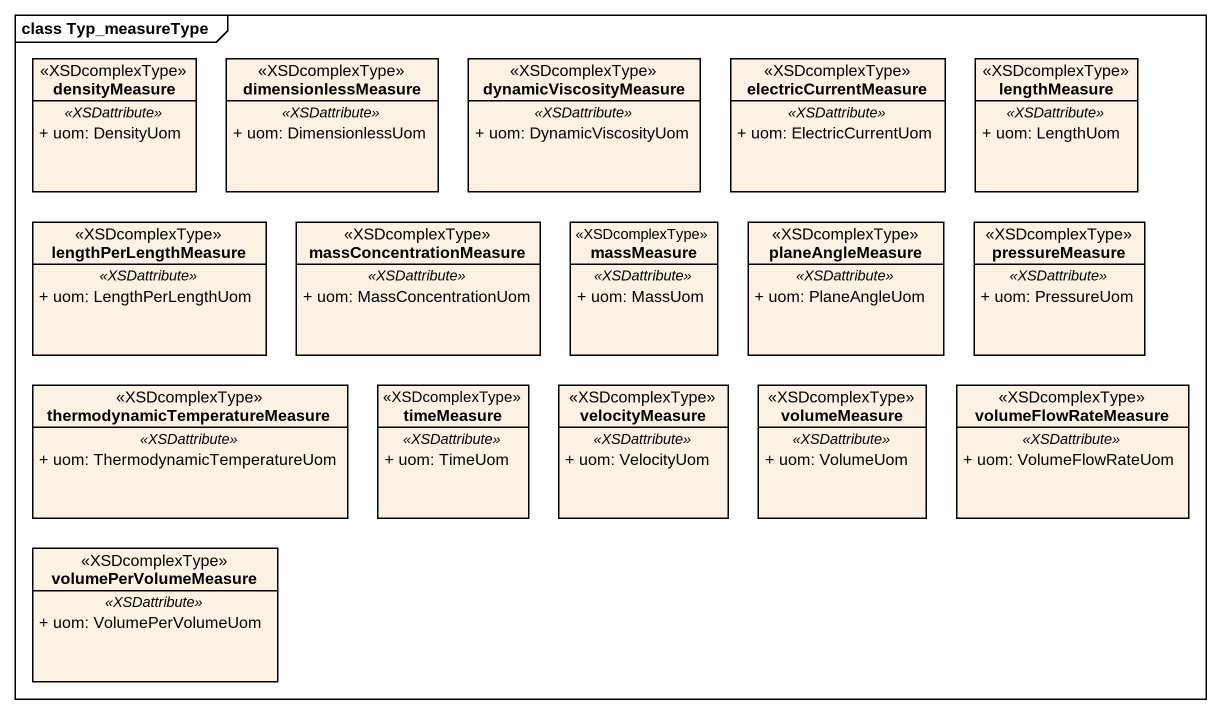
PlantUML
@startuml
mainframe class Typ_measureType
hide circle
hide empty members
skinparam classAttributeIconSize 0
class densityMeasure <<XSDcomplexType>> {
  .. <<XSDattribute>> ..
  + uom: DensityUom
}
class dimensionlessMeasure <<XSDcomplexType>> {
  .. <<XSDattribute>> ..
  + uom: DimensionlessUom
}
class dynamicViscosityMeasure <<XSDcomplexType>> {
  .. <<XSDattribute>> ..
  + uom: DynamicViscosityUom
}
class electricCurrentMeasure <<XSDcomplexType>> {
  .. <<XSDattribute>> ..
  + uom: ElectricCurrentUom
}
class lengthMeasure <<XSDcomplexType>> {
  .. <<XSDattribute>> ..
  + uom: LengthUom
}
class lengthPerLengthMeasure <<XSDcomplexType>> {
  .. <<XSDattribute>> ..
  + uom: LengthPerLengthUom
}
class massConcentrationMeasure <<XSDcomplexType>> {
  .. <<XSDattribute>> ..
  + uom: MassConcentrationUom
}
class massMeasure <<XSDcomplexType>> {
  .. <<XSDattribute>> ..
  + uom: MassUom
}
class planeAngleMeasure <<XSDcomplexType>> {
  .. <<XSDattribute>> ..
  + uom: PlaneAngleUom
}
class pressureMeasure <<XSDcomplexType>> {
  .. <<XSDattribute>> ..
  + uom: PressureUom
}
class "thermodynamicTemperatureMeasure" as thermodynamicTemperatureMeas <<XSDcomplexType>> {
  .. <<XSDattribute>> ..
  + uom: ThermodynamicTemperatureUom
}
class timeMeasure <<XSDcomplexType>> {
  .. <<XSDattribute>> ..
  + uom: TimeUom
}
class velocityMeasure <<XSDcomplexType>> {
  .. <<XSDattribute>> ..
  + uom: VelocityUom
}
class volumeMeasure <<XSDcomplexType>> {
  .. <<XSDattribute>> ..
  + uom: VolumeUom
}
class volumeFlowRateMeasure <<XSDcomplexType>> {
  .. <<XSDattribute>> ..
  + uom: VolumeFlowRateUom
}
class volumePerVolumeMeasure <<XSDcomplexType>> {
  .. <<XSDattribute>> ..
  + uom: VolumePerVolumeUom
}
@enduml
